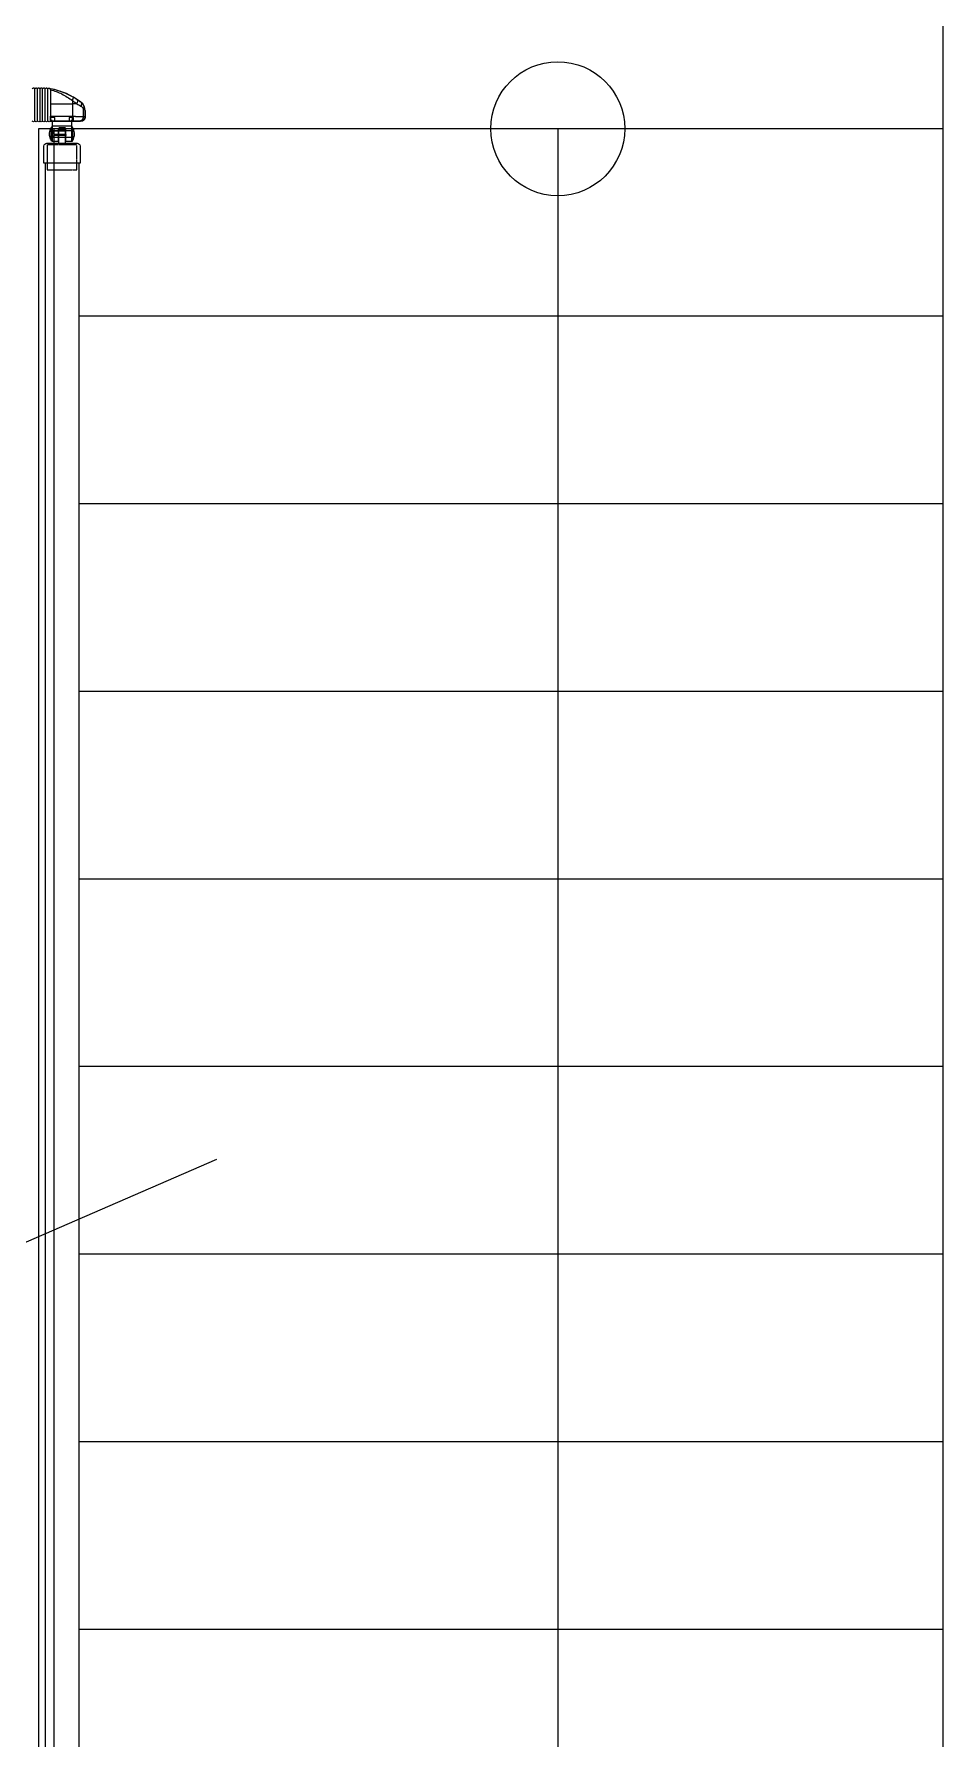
# Model space of a CAD drawing. Header units: millimetres. Extents: x -105683 to 94728, y -31127 to 151123.
# Drawn here: x -2282 to -925, y -5628 to -3084 of the extents above; entities that cross this region are included whole.
import ezdxf

# ---------------------------------------------------------------- set-up
doc = ezdxf.new("R2010")
doc.units = ezdxf.units.MM
doc.linetypes.add('xr_plan$0$AXR-B3F$0$HIDDEN', pattern=[0.375, 0.25, -0.125])
doc.layers.add('e-plan', color=9, linetype='Continuous')

# ---------------------------------------------------------------- blocks, each defined once
blk = doc.blocks.new('xr_plan$0$AXR-B3F$0$A$C4A476E5C')
at = {"layer": 'e-plan'}
for points in [[(-8.5, 14.5), (22.5, 14.5), (22.5, 5.2), (4.5, 5.2), (4.5, -5.2), (22.5, -5.2), (22.5, -14.5), (-8.5, -14.5), (-8.5, -17), (-12.5, -17), (-12.5, -10.5), (-7.5, -10.5), (-7.5, 0), (-7.5, 10.5), (-12.5, 10.5), (-12.5, 17), (-8.5, 17), (-8.5, 14.5), (-8.5, 17)], [(0, -14.5), (0, 14.5)], [(22.8, 14.5), (1.2, 14.5)], [(4.5, 5), (25.5, 5)], [(22.8, -14.5), (1.2, -14.5)], [(25.5, -5), (4.5, -5)]]:
    blk.add_lwpolyline(points, dxfattribs=at)
for points in [[(22.8, 14.5), (22.8, 14.7, 0.414214), (21.5, 16), (2.5, 16, 0.414214), (1.2, 14.7), (1.2, 14.5)], [(20.2, 16, 0.306902), (19.4, 17.2, 0.108318), (12, 18.5, 0.10812), (4.6, 17.2, 0.306686), (3.8, 16)], [(22.8, -14.5), (22.8, -14.7, -0.414214), (21.5, -16), (2.5, -16, -0.414214), (1.2, -14.7), (1.2, -14.5)], [(20.2, -16, -0.306902), (19.4, -17.2, -0.108318), (12, -18.5, -0.10812), (4.6, -17.2, -0.306686), (3.8, -16)]]:
    blk.add_lwpolyline(points, format="xyb", dxfattribs=at)
at = {"layer": 'e-plan', "linetype": 'xr_plan$0$AXR-B3F$0$HIDDEN', "ltscale": 0.08}
for points in [[(4.5, -5), (2.7, -5), (2.7, 5), (4.5, 5)], [(7, 5.2), (7, 14.5)], [(7, -5), (7, 5)], [(17, 5.2), (17, 14.5)], [(17, -5), (17, 5)], [(7, -14.5), (7, -5.2)], [(17, -14.5), (17, -5.2)]]:
    blk.add_lwpolyline(points, dxfattribs=at)
blk.add_lwpolyline([(7, -5.5), (7.6, -5.5), (7.6, 12.2, -0.414214), (8.9, 13.5), (10.7, 13.5, -0.414214), (12, 12.2), (12, -5.5), (14.3, -5.5), (14.3, 12.2, -0.414214), (15.6, 13.5), (17, 13.5)], format="xyb", dxfattribs=at)
blk = doc.blocks.new('xr_plan$0$AXR-B3F$0$A$C60F43BED')
at = {"layer": 'e-plan'}
blk.add_lwpolyline([(-10.1, 27), (-35.6, 27, 0.414214), (-40.1, 22.5), (-40.1, -22.5, 0.414214), (-35.6, -27), (-10.1, -27)], format="xyb", dxfattribs=at)
blk.add_lwpolyline([(-10.1, -27), (-10.1, 27)], dxfattribs=at)
at = {"layer": 'e-plan', "linetype": 'xr_plan$0$AXR-B3F$0$HIDDEN', "ltscale": 0.08}
for points in [[(-10.1, -22), (-37.5, -22), (-37.5, 22), (-10.1, 22)], [(-10.1, 22), (0, 22), (0, -22), (-10.1, -22)]]:
    blk.add_lwpolyline(points, dxfattribs=at)
blk = doc.blocks.new('Xref-지하1층')
at = {"layer": 'e-plan'}
for p, q in [((2600, 10400), (2600, 4200)), ((2600, 8680), (1250, 8680)), ((1250, 8680), (1250, 5880)), ((1250, 8680), (1250, 5880)), ((1272.5, 8680), (1272.5, 5880)), ((1272.5, 8680), (1272.5, 5880)), ((1301.2, 8680), (1272.5, 8680)), ((2600, 8400), (1309.9, 8400)), ((2600, 8120), (1309.9, 8120)), ((2600, 7840), (1309.9, 7840)), ((2600, 7560), (1309.9, 7560)), ((2600, 7280), (1309.9, 7280)), ((2600, 7000), (1309.9, 7000)), ((2600, 6720), (1309.9, 6720)), ((2600, 6440), (1309.9, 6440))]:
    blk.add_line(p, q, dxfattribs=at)
at = {"layer": 'e-plan', "linetype": 'Continuous'}
for p, q in [((1300.5, 8717.2), (1300.5, 8698.5)), ((1316.6, 8709.9), (1316.6, 8698.4)), ((1319.4, 8706.2), (1319.4, 8698.4)), ((1319.6, 8698.2), (1319.6, 8706.2)), ((1312.6, 8691.2), (1267.5, 8691.2)), ((1312.4, 8691.4), (1312.6, 8691.2)), ((1319.6, 8698.2), (1319.4, 8698.4))]:
    blk.add_line(p, q, dxfattribs=at)
at = {"layer": 'e-plan'}
for points in [[(2025, 8680), (2025, 5039), (545.1, 5039), (545.1, 6612.2)], [(1259.9, 8628.5), (1259.9, 5931.5)], [(1309.9, 8628.5), (1309.9, 5931.5)], [(1515.4, 7141.2), (605.3, 6746.1), (657.5, 6625.7), (432.6, 6814.3), (484.9, 6693.9), (-400, 6309.8)]]:
    blk.add_lwpolyline(points, dxfattribs=at)
at = {"layer": 'e-plan', "linetype": 'Continuous'}
for points in [[(1312.9, 8719.4, 0), (1313, 8719.3, 0), (1313, 8719.3, 0), (1313.1, 8719.2, 0), (1313.2, 8719.1, 0), (1313.2, 8719.1, 0), (1313.3, 8719, 0), (1313.3, 8718.9, 0), (1313.4, 8718.8, 0), (1313.4, 8718.8, 0), (1313.5, 8718.7, 0), (1313.5, 8718.6, 0), (1313.6, 8718.5, 0), (1313.6, 8718.4, 0), (1313.6, 8718.3, 0), (1313.7, 8718.2, 0), (1313.7, 8718.1, 0), (1313.7, 8718, 0), (1313.8, 8717.9, 0), (1313.8, 8717.8, 0), (1313.8, 8717.7, 0), (1313.8, 8717.6, 0), (1313.8, 8717.5, 0), (1313.8, 8717.4, 0), (1313.8, 8717.2, 0), (1313.8, 8717.1, 0), (1313.8, 8717, 0), (1313.8, 8716.9, 0), (1313.8, 8716.7, 0), (1313.8, 8716.6, 0), (1313.8, 8716.5, 0), (1313.8, 8716.4, 0), (1313.8, 8716.2, 0), (1313.8, 8716.1, 0), (1313.7, 8716, 0), (1313.7, 8715.8, 0), (1313.7, 8715.7, 0), (1313.7, 8715.6, 0), (1313.6, 8715.4, 0), (1313.6, 8715.3, 0), (1313.5, 8715.1, 0), (1313.5, 8715, 0), (1313.5, 8714.9, 0), (1313.4, 8714.7, 0), (1313.4, 8714.6, 0), (1313.3, 8714.4, 0), (1313.2, 8714.3, 0), (1313.2, 8714.1, 0), (1313.1, 8714, 0), (1313.1, 8713.9, 0)], [(1318, 8712.8, 0), (1318.1, 8712.7, 0), (1318.1, 8712.7, 0), (1318.1, 8712.7, 0), (1318.1, 8712.6, 0), (1318.1, 8712.6, 0), (1318.1, 8712.5, 0), (1318.1, 8712.5, 0), (1318.1, 8712.4, 0), (1318.1, 8712.4, 0), (1318.1, 8712.3, 0), (1318.1, 8712.3, 0), (1318.1, 8712.2, 0), (1318.1, 8712.2, 0), (1318.1, 8712.1, 0), (1318.1, 8712.1, 0), (1318.1, 8712, 0), (1318.1, 8712, 0), (1318, 8711.9, 0), (1318, 8711.8, 0), (1318, 8711.8, 0), (1318, 8711.7, 0), (1318, 8711.7, 0), (1317.9, 8711.6, 0), (1317.9, 8711.6, 0), (1317.9, 8711.5, 0), (1317.8, 8711.4, 0), (1317.8, 8711.4, 0), (1317.8, 8711.3, 0), (1317.7, 8711.3, 0), (1317.7, 8711.2, 0), (1317.7, 8711.1, 0), (1317.6, 8711.1, 0), (1317.6, 8711, 0), (1317.5, 8711, 0), (1317.5, 8710.9, 0), (1317.4, 8710.8, 0), (1317.4, 8710.8, 0), (1317.3, 8710.7, 0), (1317.3, 8710.6, 0), (1317.2, 8710.6, 0), (1317.2, 8710.5, 0), (1317.1, 8710.5, 0), (1317, 8710.4, 0), (1317, 8710.3, 0), (1316.9, 8710.3, 0), (1316.9, 8710.2, 0), (1316.8, 8710.1, 0), (1316.7, 8710.1, 0), (1316.7, 8710, 0)], [(1267.6, 8691.5, 0), (1268.2, 8691.5, 0), (1268.8, 8691.5, 0), (1269.5, 8691.5, 0), (1270.1, 8691.5, 0), (1270.7, 8691.5, 0), (1271.3, 8691.5, 0), (1272, 8691.5, 0), (1272.6, 8691.5, 0), (1273.2, 8691.5, 0), (1273.8, 8691.5, 0), (1274.4, 8691.5, 0), (1275.1, 8691.5, 0), (1275.7, 8691.5, 0), (1276.3, 8691.5, 0), (1276.9, 8691.5, 0), (1277.6, 8691.5, 0), (1278.2, 8691.5, 0), (1278.8, 8691.5, 0), (1279.4, 8691.5, 0), (1280, 8691.5, 0), (1280.7, 8691.5, 0), (1281.3, 8691.5, 0), (1281.9, 8691.5, 0), (1282.5, 8691.5, 0), (1283.1, 8691.5, 0), (1283.7, 8691.5, 0), (1284.4, 8691.5, 0), (1285, 8691.5, 0), (1285.6, 8691.5, 0), (1286.2, 8691.5, 0), (1286.8, 8691.5, 0), (1287.4, 8691.5, 0), (1288, 8691.5, 0), (1288.6, 8691.5, 0), (1289.2, 8691.5, 0), (1289.9, 8691.5, 0), (1290.5, 8691.5, 0), (1291.1, 8691.5, 0), (1291.7, 8691.5, 0), (1292.3, 8691.5, 0), (1292.9, 8691.5, 0), (1293.5, 8691.5, 0), (1294.1, 8691.5, 0), (1294.7, 8691.5, 0), (1295.3, 8691.5, 0), (1295.9, 8691.5, 0), (1296.5, 8691.5, 0), (1297.1, 8691.5, 0), (1297.7, 8691.5, 0)], [(1267.8, 8698.5, 0), (1268.4, 8698.5, 0), (1269.1, 8698.5, 0), (1269.8, 8698.5, 0), (1270.4, 8698.5, 0), (1271.1, 8698.5, 0), (1271.8, 8698.5, 0), (1272.4, 8698.5, 0), (1273.1, 8698.5, 0), (1273.8, 8698.5, 0), (1274.4, 8698.5, 0), (1275.1, 8698.5, 0), (1275.7, 8698.5, 0), (1276.4, 8698.5, 0), (1277.1, 8698.5, 0), (1277.7, 8698.5, 0), (1278.4, 8698.5, 0), (1279.1, 8698.5, 0), (1279.7, 8698.5, 0), (1280.4, 8698.5, 0), (1281, 8698.5, 0), (1281.7, 8698.5, 0), (1282.4, 8698.5, 0), (1283, 8698.5, 0), (1283.7, 8698.5, 0), (1284.3, 8698.5, 0), (1285, 8698.5, 0), (1285.6, 8698.5, 0), (1286.3, 8698.5, 0), (1286.9, 8698.5, 0), (1287.6, 8698.5, 0), (1288.3, 8698.5, 0), (1288.9, 8698.5, 0), (1289.6, 8698.5, 0), (1290.2, 8698.5, 0), (1290.9, 8698.5, 0), (1291.5, 8698.5, 0), (1292.2, 8698.5, 0), (1292.8, 8698.5, 0), (1293.5, 8698.5, 0), (1294.1, 8698.5, 0), (1294.7, 8698.5, 0), (1295.4, 8698.5, 0), (1296, 8698.5, 0), (1296.7, 8698.5, 0), (1297.3, 8698.5, 0), (1298, 8698.5, 0), (1298.6, 8698.5, 0), (1299.2, 8698.5, 0), (1299.9, 8698.5, 0)], [(1298.3, 8691.5, 0), (1298.6, 8691.5, 0), (1298.9, 8691.5, 0), (1299.2, 8691.5, 0), (1299.5, 8691.5, 0), (1299.8, 8691.5, 0), (1300.1, 8691.5, 0), (1300.4, 8691.5, 0), (1300.7, 8691.5, 0), (1301, 8691.5, 0), (1301.3, 8691.5, 0), (1301.5, 8691.5, 0), (1301.8, 8691.5, 0), (1302.1, 8691.4, 0), (1302.4, 8691.4, 0), (1302.7, 8691.4, 0), (1303, 8691.4, 0), (1303.2, 8691.4, 0), (1303.5, 8691.4, 0), (1303.8, 8691.4, 0), (1304.1, 8691.4, 0), (1304.4, 8691.4, 0), (1304.6, 8691.4, 0), (1304.9, 8691.4, 0), (1305.2, 8691.4, 0), (1305.4, 8691.4, 0), (1305.7, 8691.4, 0), (1306, 8691.4, 0), (1306.2, 8691.4, 0), (1306.5, 8691.4, 0), (1306.8, 8691.4, 0), (1307, 8691.4, 0), (1307.3, 8691.4, 0), (1307.5, 8691.4, 0), (1307.8, 8691.4, 0), (1308, 8691.4, 0), (1308.3, 8691.4, 0), (1308.5, 8691.4, 0), (1308.8, 8691.4, 0), (1309, 8691.4, 0), (1309.3, 8691.4, 0), (1309.5, 8691.4, 0), (1309.7, 8691.4, 0), (1310, 8691.4, 0), (1310.2, 8691.4, 0), (1310.4, 8691.4, 0), (1310.7, 8691.4, 0), (1310.9, 8691.4, 0), (1311.1, 8691.4, 0), (1311.3, 8691.4, 0)], [(1300.5, 8698.5, 0), (1300.5, 8698.2, 0), (1300.5, 8698, 0), (1300.5, 8697.8, 0), (1300.5, 8697.6, 0), (1300.5, 8697.4, 0), (1300.5, 8697.2, 0), (1300.5, 8696.9, 0), (1300.4, 8696.7, 0), (1300.4, 8696.5, 0), (1300.4, 8696.3, 0), (1300.4, 8696.1, 0), (1300.4, 8695.9, 0), (1300.3, 8695.7, 0), (1300.3, 8695.5, 0), (1300.3, 8695.3, 0), (1300.2, 8695.1, 0), (1300.2, 8694.9, 0), (1300.2, 8694.7, 0), (1300.1, 8694.5, 0), (1300.1, 8694.4, 0), (1300.1, 8694.2, 0), (1300, 8694, 0), (1300, 8693.9, 0), (1299.9, 8693.7, 0), (1299.9, 8693.5, 0), (1299.8, 8693.4, 0), (1299.8, 8693.2, 0), (1299.7, 8693.1, 0), (1299.7, 8693, 0), (1299.6, 8692.8, 0), (1299.5, 8692.7, 0), (1299.5, 8692.6, 0), (1299.4, 8692.5, 0), (1299.4, 8692.3, 0), (1299.3, 8692.2, 0), (1299.2, 8692.1, 0), (1299.2, 8692.1, 0), (1299.1, 8692, 0), (1299.1, 8691.9, 0), (1299, 8691.8, 0), (1298.9, 8691.8, 0), (1298.9, 8691.7, 0), (1298.8, 8691.6, 0), (1298.7, 8691.6, 0), (1298.7, 8691.6, 0), (1298.6, 8691.5, 0), (1298.5, 8691.5, 0), (1298.5, 8691.5, 0), (1298.4, 8691.5, 0)], [(1300.5, 8698.5, 0), (1300.9, 8698.5, 0), (1301.2, 8698.5, 0), (1301.6, 8698.5, 0), (1302, 8698.5, 0), (1302.3, 8698.5, 0), (1302.7, 8698.5, 0), (1303, 8698.5, 0), (1303.4, 8698.5, 0), (1303.7, 8698.5, 0), (1304.1, 8698.5, 0), (1304.4, 8698.5, 0), (1304.8, 8698.4, 0), (1305.1, 8698.4, 0), (1305.5, 8698.4, 0), (1305.8, 8698.4, 0), (1306.2, 8698.4, 0), (1306.5, 8698.4, 0), (1306.8, 8698.4, 0), (1307.2, 8698.4, 0), (1307.5, 8698.4, 0), (1307.8, 8698.4, 0), (1308.2, 8698.4, 0), (1308.5, 8698.4, 0), (1308.8, 8698.4, 0), (1309.2, 8698.4, 0), (1309.5, 8698.4, 0), (1309.8, 8698.4, 0), (1310.1, 8698.4, 0), (1310.4, 8698.4, 0), (1310.8, 8698.4, 0), (1311.1, 8698.4, 0), (1311.4, 8698.4, 0), (1311.7, 8698.4, 0), (1312, 8698.4, 0), (1312.3, 8698.4, 0), (1312.6, 8698.4, 0), (1312.9, 8698.4, 0), (1313.2, 8698.4, 0), (1313.5, 8698.4, 0), (1313.8, 8698.4, 0), (1314.1, 8698.4, 0), (1314.4, 8698.4, 0), (1314.6, 8698.4, 0), (1314.9, 8698.4, 0), (1315.2, 8698.4, 0), (1315.5, 8698.4, 0), (1315.8, 8698.4, 0), (1316, 8698.4, 0), (1316.3, 8698.4, 0)], [(1311.6, 8691.4, 0), (1311.6, 8691.4, 0), (1311.6, 8691.4, 0), (1311.7, 8691.4, 0), (1311.7, 8691.4, 0), (1311.7, 8691.4, 0), (1311.7, 8691.4, 0), (1311.8, 8691.4, 0), (1311.8, 8691.4, 0), (1311.8, 8691.4, 0), (1311.9, 8691.4, 0), (1311.9, 8691.4, 0), (1311.9, 8691.4, 0), (1311.9, 8691.4, 0), (1312, 8691.4, 0), (1312, 8691.4, 0), (1312, 8691.4, 0), (1312, 8691.4, 0), (1312.1, 8691.4, 0), (1312.1, 8691.4, 0), (1312.1, 8691.4, 0), (1312.1, 8691.4, 0), (1312.1, 8691.4, 0), (1312.2, 8691.4, 0), (1312.2, 8691.4, 0), (1312.2, 8691.4, 0), (1312.2, 8691.4, 0), (1312.2, 8691.4, 0), (1312.2, 8691.4, 0), (1312.3, 8691.4, 0), (1312.3, 8691.4, 0), (1312.3, 8691.4, 0), (1312.3, 8691.4, 0), (1312.3, 8691.4, 0), (1312.3, 8691.4, 0), (1312.3, 8691.4, 0), (1312.3, 8691.4, 0), (1312.4, 8691.4, 0), (1312.4, 8691.4, 0), (1312.4, 8691.4, 0), (1312.4, 8691.4, 0), (1312.4, 8691.4, 0), (1312.4, 8691.4, 0), (1312.4, 8691.4, 0), (1312.4, 8691.4, 0), (1312.4, 8691.4, 0), (1312.4, 8691.4, 0), (1312.4, 8691.4, 0), (1312.4, 8691.4, 0), (1312.4, 8691.4, 0)], [(1316.6, 8698.4, 0), (1316.6, 8698.2, 0), (1316.6, 8698, 0), (1316.6, 8697.7, 0), (1316.5, 8697.5, 0), (1316.5, 8697.3, 0), (1316.5, 8697.1, 0), (1316.5, 8696.9, 0), (1316.4, 8696.7, 0), (1316.4, 8696.4, 0), (1316.3, 8696.2, 0), (1316.3, 8696, 0), (1316.2, 8695.8, 0), (1316.2, 8695.6, 0), (1316.1, 8695.4, 0), (1316, 8695.2, 0), (1316, 8695, 0), (1315.9, 8694.8, 0), (1315.8, 8694.7, 0), (1315.7, 8694.5, 0), (1315.6, 8694.3, 0), (1315.5, 8694.1, 0), (1315.4, 8693.9, 0), (1315.3, 8693.8, 0), (1315.2, 8693.6, 0), (1315.1, 8693.5, 0), (1315, 8693.3, 0), (1314.9, 8693.2, 0), (1314.8, 8693, 0), (1314.6, 8692.9, 0), (1314.5, 8692.7, 0), (1314.4, 8692.6, 0), (1314.2, 8692.5, 0), (1314.1, 8692.4, 0), (1314, 8692.3, 0), (1313.8, 8692.2, 0), (1313.7, 8692.1, 0), (1313.5, 8692, 0), (1313.4, 8691.9, 0), (1313.3, 8691.8, 0), (1313.1, 8691.7, 0), (1313, 8691.7, 0), (1312.8, 8691.6, 0), (1312.7, 8691.6, 0), (1312.5, 8691.5, 0), (1312.3, 8691.5, 0), (1312.2, 8691.5, 0), (1312, 8691.4, 0), (1311.9, 8691.4, 0), (1311.7, 8691.4, 0)], [(1319.6, 8698.2, 0), (1319.6, 8697.9, 0), (1319.6, 8697.7, 0), (1319.6, 8697.5, 0), (1319.6, 8697.3, 0), (1319.5, 8697.1, 0), (1319.5, 8696.8, 0), (1319.5, 8696.6, 0), (1319.4, 8696.4, 0), (1319.4, 8696.2, 0), (1319.3, 8696, 0), (1319.2, 8695.8, 0), (1319.1, 8695.6, 0), (1319.1, 8695.4, 0), (1319, 8695.2, 0), (1318.9, 8695, 0), (1318.8, 8694.8, 0), (1318.7, 8694.6, 0), (1318.5, 8694.4, 0), (1318.4, 8694.2, 0), (1318.3, 8694, 0), (1318.2, 8693.9, 0), (1318, 8693.7, 0), (1317.9, 8693.5, 0), (1317.7, 8693.4, 0), (1317.6, 8693.2, 0), (1317.4, 8693.1, 0), (1317.3, 8692.9, 0), (1317.1, 8692.8, 0), (1316.9, 8692.6, 0), (1316.7, 8692.5, 0), (1316.6, 8692.4, 0), (1316.4, 8692.2, 0), (1316.2, 8692.1, 0), (1316, 8692, 0), (1315.8, 8691.9, 0), (1315.6, 8691.8, 0), (1315.4, 8691.7, 0), (1315.2, 8691.6, 0), (1315, 8691.6, 0), (1314.8, 8691.5, 0), (1314.6, 8691.4, 0), (1314.4, 8691.4, 0), (1314.2, 8691.3, 0), (1313.9, 8691.3, 0), (1313.7, 8691.2, 0), (1313.5, 8691.2, 0), (1313.3, 8691.2, 0), (1313.1, 8691.2, 0), (1312.9, 8691.2, 0)], [(1316.6, 8698.4, 0), (1316.7, 8698.4, 0), (1316.8, 8698.4, 0), (1316.9, 8698.4, 0), (1317, 8698.4, 0), (1317.1, 8698.4, 0), (1317.2, 8698.4, 0), (1317.3, 8698.4, 0), (1317.4, 8698.4, 0), (1317.5, 8698.4, 0), (1317.6, 8698.4, 0), (1317.6, 8698.4, 0), (1317.7, 8698.4, 0), (1317.8, 8698.4, 0), (1317.9, 8698.4, 0), (1318, 8698.4, 0), (1318.1, 8698.4, 0), (1318.1, 8698.4, 0), (1318.2, 8698.4, 0), (1318.3, 8698.4, 0), (1318.3, 8698.4, 0), (1318.4, 8698.4, 0), (1318.5, 8698.4, 0), (1318.5, 8698.4, 0), (1318.6, 8698.4, 0), (1318.7, 8698.4, 0), (1318.7, 8698.4, 0), (1318.8, 8698.4, 0), (1318.8, 8698.4, 0), (1318.9, 8698.4, 0), (1318.9, 8698.4, 0), (1319, 8698.4, 0), (1319, 8698.4, 0), (1319.1, 8698.4, 0), (1319.1, 8698.4, 0), (1319.1, 8698.4, 0), (1319.2, 8698.4, 0), (1319.2, 8698.4, 0), (1319.2, 8698.4, 0), (1319.3, 8698.4, 0), (1319.3, 8698.4, 0), (1319.3, 8698.4, 0), (1319.3, 8698.4, 0), (1319.3, 8698.4, 0), (1319.4, 8698.4, 0), (1319.4, 8698.4, 0), (1319.4, 8698.4, 0), (1319.4, 8698.4, 0), (1319.4, 8698.4, 0), (1319.4, 8698.4, 0)]]:
    blk.add_polyline3d(points, dxfattribs=at)
at = {"layer": 'e-plan'}
blk.add_circle((2025, 8680), 100, dxfattribs=at)
at = {"layer": 'e-plan', "linetype": 'Continuous'}
for centre, radius, start, end in [((1250.1, 8638.5), 102.6, 52.1807, 80.2103), ((1302.6, 8706.2), 17, 0, 52.1807)]:
    blk.add_arc(centre, radius, start, end, dxfattribs=at)
at = {"layer": 'e-plan', "linetype": 'Continuous', "extrusion": (1e-16, -6.12323e-33, -1)}
for centre in [(-1242.4, 8693.1), (-1246.3, 8693.1), (-1250.1, 8693.1), (-1254, 8693.1), (-1257.9, 8693.1), (-1261.7, 8693.1), (-1265.6, 8693.1)]:
    blk.add_arc(centre, 2.75, 225.2805, 314.7195, dxfattribs=at)
at = {"layer": 'e-plan', "linetype": 'Continuous', "extrusion": (-0.008726, 0.008726, 0.999924)}
blk.add_arc((1312.6, 8697.9, 65.1), 7, 270.0044, 0, dxfattribs=at)
at = {"layer": 'e-plan', "linetype": 'Continuous'}
for points, knots in [([(1244.3, 8739.7), (1244.1, 8739.9), (1243.9, 8740.1), (1243.6, 8740.2), (1243.3, 8740.4), (1243, 8740.4), (1242.7, 8740.5), (1242.4, 8740.5), (1242.1, 8740.5), (1241.8, 8740.4), (1241.5, 8740.3), (1241.2, 8740.2), (1240.9, 8740.1), (1240.7, 8740), (1240.6, 8739.8), (1240.5, 8739.7)], [0, 0, 0, 0, 0.216293, 0.216293, 0.216293, 0.432586, 0.432586, 0.432586, 0.648879, 0.648879, 0.648879, 0.865171, 0.865171, 0.865171, 1, 1, 1, 1]), ([(1248.2, 8739.7), (1248, 8739.9), (1247.7, 8740.1), (1247.4, 8740.2), (1247.2, 8740.4), (1246.9, 8740.4), (1246.6, 8740.5), (1246.2, 8740.5), (1245.9, 8740.5), (1245.6, 8740.4), (1245.3, 8740.3), (1245, 8740.2), (1244.8, 8740.1), (1244.6, 8740), (1244.5, 8739.8), (1244.3, 8739.7)], [0, 0, 0, 0, 0.216293, 0.216293, 0.216293, 0.432586, 0.432586, 0.432586, 0.648879, 0.648879, 0.648879, 0.865171, 0.865171, 0.865171, 1, 1, 1, 1]), ([(1244.3, 8691.2), (1244.3, 8691.3), (1244.3, 8691.4), (1244.3, 8691.5), (1244.3, 8691.5), (1244.3, 8691.4), (1244.3, 8692.3), (1244.3, 8695.2), (1244.3, 8698), (1244.3, 8700.8), (1244.3, 8705.7), (1244.3, 8711.3), (1244.3, 8716.9), (1244.3, 8722.6), (1244.3, 8729.3), (1244.3, 8734.4), (1244.3, 8737.1), (1244.3, 8738.1), (1244.3, 8738.8), (1244.3, 8739.3), (1244.3, 8739.5), (1244.3, 8739.4), (1244.3, 8739.5), (1244.3, 8739.5), (1244.3, 8739.6), (1244.3, 8739.6), (1244.3, 8739.7)], [0, 0, 0, 0, 0.25, 0.28125, 0.296875, 0.3125, 0.34375, 0.375, 0.390625, 0.40625, 0.4375, 0.5, 0.53125, 0.5625, 0.625, 0.6875, 0.703125, 0.71875, 0.726563, 0.734375, 0.75, 0.765625, 0.78125, 0.8125, 0.875, 1, 1, 1, 1]), ([(1252.1, 8739.7), (1251.8, 8739.9), (1251.6, 8740.1), (1251.3, 8740.2), (1251, 8740.4), (1250.7, 8740.4), (1250.4, 8740.5), (1250.1, 8740.5), (1249.8, 8740.5), (1249.5, 8740.4), (1249.2, 8740.3), (1248.9, 8740.2), (1248.7, 8740.1), (1248.5, 8740), (1248.3, 8739.8), (1248.2, 8739.7)], [0, 0, 0, 0, 0.216293, 0.216293, 0.216293, 0.432586, 0.432586, 0.432586, 0.648879, 0.648879, 0.648879, 0.865171, 0.865171, 0.865171, 1, 1, 1, 1]), ([(1248.2, 8691.2), (1248.2, 8691.3), (1248.2, 8691.4), (1248.2, 8691.5), (1248.2, 8691.5), (1248.2, 8691.4), (1248.2, 8692.3), (1248.2, 8695.2), (1248.2, 8698), (1248.2, 8700.8), (1248.2, 8705.7), (1248.2, 8711.3), (1248.2, 8716.9), (1248.2, 8722.6), (1248.2, 8729.3), (1248.2, 8734.4), (1248.2, 8737.1), (1248.2, 8738.1), (1248.2, 8738.8), (1248.2, 8739.3), (1248.2, 8739.5), (1248.2, 8739.4), (1248.2, 8739.5), (1248.2, 8739.5), (1248.2, 8739.6), (1248.2, 8739.6), (1248.2, 8739.7)], [0, 0, 0, 0, 0.25, 0.28125, 0.296875, 0.3125, 0.34375, 0.375, 0.390625, 0.40625, 0.4375, 0.5, 0.53125, 0.5625, 0.625, 0.6875, 0.703125, 0.71875, 0.726563, 0.734375, 0.75, 0.765625, 0.78125, 0.8125, 0.875, 1, 1, 1, 1]), ([(1255.9, 8739.7), (1255.7, 8739.9), (1255.5, 8740.1), (1255.2, 8740.2), (1254.9, 8740.4), (1254.6, 8740.4), (1254.3, 8740.5), (1254, 8740.5), (1253.7, 8740.5), (1253.4, 8740.4), (1253.1, 8740.3), (1252.8, 8740.2), (1252.5, 8740.1), (1252.4, 8740), (1252.2, 8739.8), (1252.1, 8739.7)], [0, 0, 0, 0, 0.216293, 0.216293, 0.216293, 0.432586, 0.432586, 0.432586, 0.648879, 0.648879, 0.648879, 0.865171, 0.865171, 0.865171, 1, 1, 1, 1]), ([(1252.1, 8691.2), (1252.1, 8691.3), (1252.1, 8691.4), (1252.1, 8691.5), (1252.1, 8691.5), (1252.1, 8691.4), (1252.1, 8692.3), (1252.1, 8695.2), (1252.1, 8698), (1252.1, 8700.8), (1252.1, 8705.7), (1252.1, 8711.3), (1252.1, 8716.9), (1252.1, 8722.6), (1252.1, 8729.3), (1252.1, 8734.4), (1252.1, 8737.1), (1252.1, 8738.1), (1252.1, 8738.8), (1252.1, 8739.3), (1252.1, 8739.5), (1252.1, 8739.4), (1252.1, 8739.5), (1252.1, 8739.5), (1252.1, 8739.6), (1252.1, 8739.6), (1252.1, 8739.7)], [0, 0, 0, 0, 0.25, 0.28125, 0.296875, 0.3125, 0.34375, 0.375, 0.390625, 0.40625, 0.4375, 0.5, 0.53125, 0.5625, 0.625, 0.6875, 0.703125, 0.71875, 0.726563, 0.734375, 0.75, 0.765625, 0.78125, 0.8125, 0.875, 1, 1, 1, 1]), ([(1259.8, 8739.7), (1259.6, 8739.9), (1259.3, 8740.1), (1259.1, 8740.2), (1258.8, 8740.4), (1258.5, 8740.4), (1258.2, 8740.5), (1257.9, 8740.5), (1257.5, 8740.5), (1257.2, 8740.4), (1256.9, 8740.3), (1256.7, 8740.2), (1256.4, 8740.1), (1256.2, 8740), (1256.1, 8739.8), (1255.9, 8739.7)], [0, 0, 0, 0, 0.216293, 0.216293, 0.216293, 0.432586, 0.432586, 0.432586, 0.648879, 0.648879, 0.648879, 0.865171, 0.865171, 0.865171, 1, 1, 1, 1]), ([(1255.9, 8691.2), (1255.9, 8691.3), (1255.9, 8691.4), (1255.9, 8691.5), (1255.9, 8691.5), (1255.9, 8691.4), (1255.9, 8692.3), (1255.9, 8695.2), (1255.9, 8698), (1255.9, 8700.8), (1255.9, 8705.7), (1255.9, 8711.3), (1255.9, 8716.9), (1255.9, 8722.6), (1255.9, 8729.3), (1255.9, 8734.4), (1255.9, 8737.1), (1255.9, 8738.1), (1255.9, 8738.8), (1255.9, 8739.3), (1255.9, 8739.5), (1255.9, 8739.4), (1255.9, 8739.5), (1255.9, 8739.5), (1255.9, 8739.6), (1255.9, 8739.6), (1255.9, 8739.7)], [0, 0, 0, 0, 0.25, 0.28125, 0.296875, 0.3125, 0.34375, 0.375, 0.390625, 0.40625, 0.4375, 0.5, 0.53125, 0.5625, 0.625, 0.6875, 0.703125, 0.71875, 0.726563, 0.734375, 0.75, 0.765625, 0.78125, 0.8125, 0.875, 1, 1, 1, 1]), ([(1263.7, 8739.7), (1263.5, 8739.9), (1263.2, 8740.1), (1262.9, 8740.2), (1262.6, 8740.4), (1262.3, 8740.4), (1262, 8740.5), (1261.7, 8740.5), (1261.4, 8740.5), (1261.1, 8740.4), (1260.8, 8740.3), (1260.5, 8740.2), (1260.3, 8740.1), (1260.1, 8740), (1259.9, 8739.8), (1259.8, 8739.7)], [0, 0, 0, 0, 0.216293, 0.216293, 0.216293, 0.432586, 0.432586, 0.432586, 0.648879, 0.648879, 0.648879, 0.865171, 0.865171, 0.865171, 1, 1, 1, 1]), ([(1259.8, 8691.2), (1259.8, 8691.3), (1259.8, 8691.4), (1259.8, 8691.5), (1259.8, 8691.5), (1259.8, 8691.4), (1259.8, 8692.3), (1259.8, 8695.2), (1259.8, 8698), (1259.8, 8700.8), (1259.8, 8705.7), (1259.8, 8711.3), (1259.8, 8716.9), (1259.8, 8722.6), (1259.8, 8729.3), (1259.8, 8734.4), (1259.8, 8737.1), (1259.8, 8738.1), (1259.8, 8738.8), (1259.8, 8739.3), (1259.8, 8739.5), (1259.8, 8739.4), (1259.8, 8739.5), (1259.8, 8739.5), (1259.8, 8739.6), (1259.8, 8739.6), (1259.8, 8739.7)], [0, 0, 0, 0, 0.25, 0.28125, 0.296875, 0.3125, 0.34375, 0.375, 0.390625, 0.40625, 0.4375, 0.5, 0.53125, 0.5625, 0.625, 0.6875, 0.703125, 0.71875, 0.726563, 0.734375, 0.75, 0.765625, 0.78125, 0.8125, 0.875, 1, 1, 1, 1]), ([(1263.7, 8739.7), (1263.9, 8739.9), (1264.2, 8740.1), (1264.4, 8740.2), (1264.7, 8740.4), (1265, 8740.4), (1265.3, 8740.5), (1265.6, 8740.5), (1265.9, 8740.5), (1266.2, 8740.4), (1266.5, 8740.3), (1266.8, 8740.2), (1267.1, 8740.1), (1267.3, 8739.9), (1267.4, 8739.8), (1267.6, 8739.7)], [0, 0, 0, 0, 0.213706, 0.213706, 0.213706, 0.427411, 0.427411, 0.427411, 0.641117, 0.641117, 0.641117, 0.854822, 0.854822, 0.854822, 1, 1, 1, 1]), ([(1263.7, 8691.2), (1263.7, 8691.3), (1263.7, 8691.4), (1263.7, 8691.5), (1263.7, 8691.5), (1263.7, 8691.4), (1263.7, 8692.3), (1263.7, 8695.2), (1263.7, 8698), (1263.7, 8700.8), (1263.7, 8705.7), (1263.7, 8711.3), (1263.7, 8716.9), (1263.7, 8722.6), (1263.7, 8729.3), (1263.7, 8734.4), (1263.7, 8737.1), (1263.7, 8738.1), (1263.7, 8738.8), (1263.7, 8739.3), (1263.7, 8739.5), (1263.7, 8739.4), (1263.7, 8739.5), (1263.7, 8739.5), (1263.7, 8739.6), (1263.7, 8739.6), (1263.7, 8739.7)], [0, 0, 0, 0, 0.25, 0.28125, 0.296875, 0.3125, 0.34375, 0.375, 0.390625, 0.40625, 0.4375, 0.5, 0.53125, 0.5625, 0.625, 0.6875, 0.703125, 0.71875, 0.726563, 0.734375, 0.75, 0.765625, 0.78125, 0.8125, 0.875, 1, 1, 1, 1]), ([(1267.6, 8739.7), (1267.6, 8739.6), (1267.6, 8739.6), (1267.6, 8739.6), (1267.6, 8739.5), (1267.6, 8739.5), (1267.6, 8739.4), (1267.6, 8739.4), (1267.6, 8739.4), (1267.6, 8739.4), (1267.6, 8739.4), (1267.6, 8739.4), (1267.6, 8739.4)], [0, 0, 0, 0, 0.162261, 0.162261, 0.162261, 0.811304, 0.811304, 0.811304, 0.966807, 0.966807, 0.966807, 1, 1, 1, 1]), ([(1267.7, 8738.1), (1267.6, 8738.5), (1267.6, 8738.8), (1267.6, 8739.2), (1267.6, 8739.4), (1267.6, 8739.4)], [0, 0, 0, 0, 0.5, 0.5, 1, 1, 1, 1]), ([(1301.8, 8726.9), (1296.5, 8729.9), (1291, 8732.5), (1279.5, 8736.7), (1273.6, 8738.3), (1267.6, 8739.4)], [0, 0, 0, 0, 0.5, 0.5, 1, 1, 1, 1]), ([(1267.7, 8738.1), (1267.7, 8737), (1267.7, 8735.7), (1267.7, 8732.6), (1267.7, 8730.9), (1267.7, 8725.5), (1267.6, 8721.4), (1267.8, 8717.2)], [0, 0, 0, 0, 0.25, 0.25, 0.5, 0.5, 1, 1, 1, 1]), ([(1267.7, 8738.1), (1273.5, 8736.7), (1279.2, 8734.6), (1290.3, 8729.1), (1295.5, 8725.8), (1300.4, 8722)], [0, 0, 0, 0, 0.5, 0.5, 1, 1, 1, 1]), ([(1267.8, 8717.2), (1267.8, 8715.4), (1267.8, 8713.6), (1267.7, 8711.7), (1267.7, 8709.5), (1267.7, 8707.3), (1267.7, 8705), (1267.7, 8703.9), (1267.7, 8702.8), (1267.8, 8701.7), (1267.8, 8700.6), (1267.8, 8699.6), (1267.8, 8698.5)], [0, 0, 0, 0, 0.292513, 0.292513, 0.292513, 0.650866, 0.650866, 0.650866, 0.830042, 0.830042, 0.830042, 1, 1, 1, 1]), ([(1300.4, 8722), (1301, 8723.3), (1301.5, 8724.4), (1302, 8726.2), (1302, 8726.7), (1301.8, 8726.9)], [0, 0, 0, 0, 0.5, 0.5, 1, 1, 1, 1]), ([(1307.1, 8717.2), (1307.8, 8718.5), (1308.2, 8719.9), (1308.4, 8722), (1308.2, 8722.8), (1307.7, 8723.2)], [0, 0, 0, 0, 0.5, 0.5, 1, 1, 1, 1]), ([(1267.6, 8691.5), (1267.5, 8691.5), (1267.7, 8692.3), (1267.7, 8694.9), (1267.7, 8696.7), (1267.8, 8698.5)], [0, 0, 0, 0, 0.5, 0.5, 1, 1, 1, 1]), ([(1267.6, 8691.5), (1267.6, 8691.5), (1267.6, 8691.5), (1267.6, 8691.5), (1267.6, 8691.5), (1267.6, 8691.5), (1267.6, 8691.4), (1267.5, 8691.4), (1267.5, 8691.4), (1267.5, 8691.3), (1267.5, 8691.2), (1267.5, 8691.2)], [0, 0, 0, 0, 0.0625, 0.0625, 0.125, 0.125, 0.25, 0.25, 0.5, 0.5, 1, 1, 1, 1])]:
    blk.add_open_spline(points, degree=3, knots=knots, dxfattribs=at)
for points in [[(1267.8, 8717.2), (1278.9, 8717.2), (1289.9, 8717.2), (1300.5, 8717.2)], [(1300.4, 8722), (1300.5, 8720.4), (1300.5, 8718.8), (1300.5, 8717.2)], [(1300.4, 8722), (1302.7, 8720.5), (1305, 8718.8), (1307.1, 8717.2)], [(1307.1, 8717.2), (1305, 8717.2), (1302.8, 8717.2), (1300.5, 8717.2)], [(1307.7, 8723.2), (1305.8, 8724.4), (1303.8, 8725.7), (1301.8, 8726.9)], [(1307.1, 8717.2), (1309.2, 8716.1), (1311.1, 8714.9), (1313, 8713.7)], [(1312.9, 8719.4), (1311.3, 8720.7), (1309.5, 8721.9), (1307.7, 8723.2)], [(1313.1, 8719.6), (1313, 8719.5), (1313, 8719.5), (1312.9, 8719.4)], [(1318, 8712.8), (1316.9, 8715.5), (1315.1, 8717.7), (1312.9, 8719.4)], [(1313, 8713.7), (1314.4, 8712.8), (1315.7, 8711.6), (1316.6, 8709.9)], [(1316.6, 8709.9), (1318.4, 8708.8), (1319.4, 8707.5), (1319.4, 8706.2)], [(1319.4, 8706.2), (1319.4, 8708.4), (1319, 8710.7), (1318, 8712.8)], [(1319.6, 8706.2), (1319.6, 8706.2), (1319.5, 8706.2), (1319.4, 8706.2)]]:
    blk.add_open_spline(points, degree=3, dxfattribs=at)
at = {"layer": 'e-plan', "xscale": -1, "rotation": 90}
for name, p in [('xr_plan$0$AXR-B3F$0$A$C4A476E5C', (1284.9, 8684)), ('xr_plan$0$AXR-B3F$0$A$C60F43BED', (1284.9, 8618.4))]:
    blk.add_blockref(name, p, dxfattribs=at)

msp = doc.modelspace()

# ---------------------------------------------------------------- block references
at = {"layer": 'e-plan'}
msp.add_blockref('Xref-지하1층', (-3525, -11905), dxfattribs=at)

doc.saveas('drawing.dxf')
